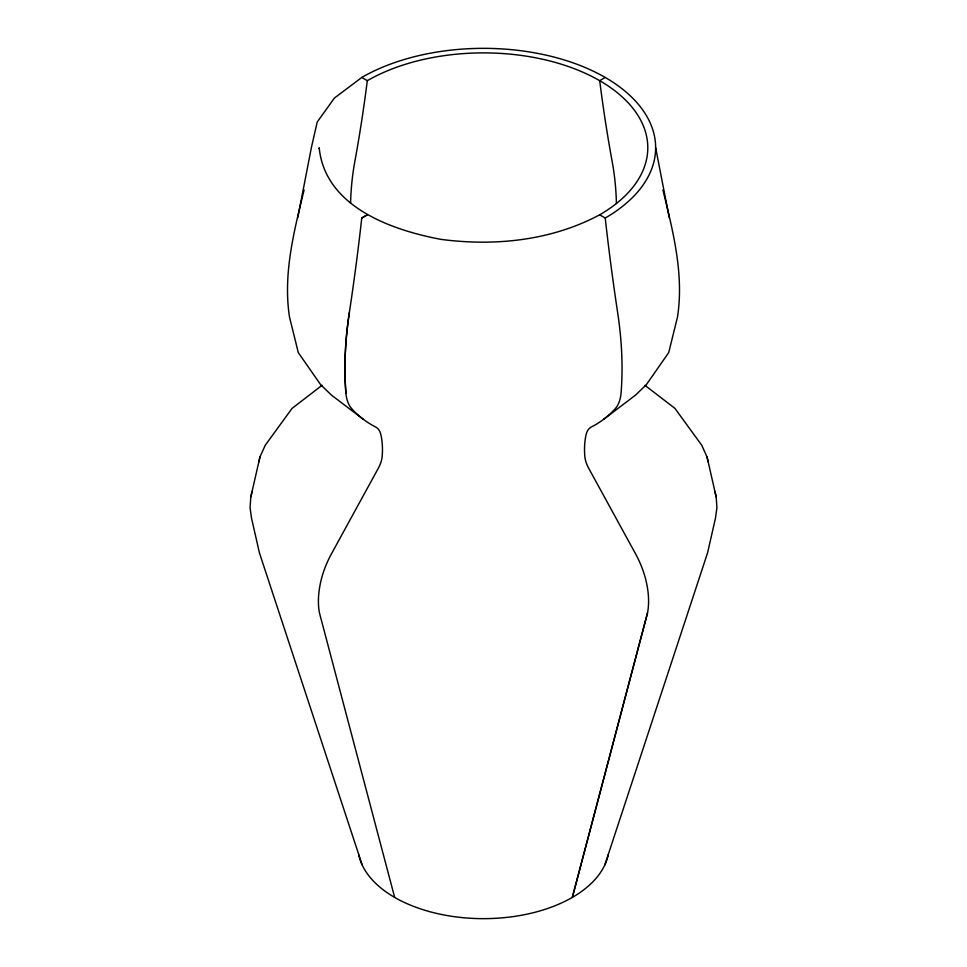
<?xml version="1.0" encoding="UTF-8"?>
<svg xmlns="http://www.w3.org/2000/svg" width="967" height="967" viewBox="0 0 967 967"><rect width="100%" height="100%" fill="white"/><g stroke="black" fill="none" stroke-linecap="round" stroke-linejoin="round"><path stroke-width="1.45" d="M322.084 385.301L292.082 408.376L265.236 445.267L259.954 457.004L250.84 496.881L250.066 507.615L251.553 518.3L259.458 552.967L362.154 864.885M297.763 217.708L311.35 147.746L317.224 122.023L334.413 98.054L361.779 77.469L367.327 80.672L367.206 81.494A2047.659 1182.218 60 0 1 354.768 161.888A340.191 196.41 60 0 0 350.562 203.445M319.037 148.64L319.195 147.746C324.96 206.575 391.164 230.013 440.976 239.369C494.79 246.464 551.299 240.662 599.673 214.819L605.233 218.022A2041.675 1178.761 60 0 0 617.647 312.559A347.902 200.87 60 0 1 621.08 392.953A50.211 28.986 60 0 1 614.807 409.222A245.944 141.992 60 0 1 591.429 426.943A25.831 14.916 60 0 0 586.183 434.34A84.854 48.991 60 0 0 584.781 456.122A20.21 11.664 60 0 0 588.456 467.823L635.488 553.716A68.028 39.272 60 0 1 645.883 580.152A76.804 44.349 60 0 1 647.515 612.993L572.331 897.4L647.515 612.993M304.085 189.943C294.004 231.331 282.884 274.157 289.508 317.067L298.295 352.604L320.645 384.697L331.451 395.116L363.181 419.182M250.84 496.881L252.061 491.587M258.769 462.105L259.954 457.004M604.846 864.885L707.542 552.955L715.447 518.3L716.934 507.602L716.16 496.869L707.046 456.992L701.764 445.267L674.918 408.364L644.916 385.301M603.819 419.182L635.549 395.104L646.355 384.685L668.705 352.592L677.492 317.055C684.116 274.157 672.996 231.318 662.915 189.943M361.779 218.034L367.327 214.819L361.755 218.022A2041.675 1178.761 -60 0 1 349.353 312.571A347.902 200.87 -60 0 0 345.908 392.953A50.211 28.986 -60 0 0 352.193 409.234A245.944 141.992 -60 0 0 375.571 426.943A25.831 14.916 -60 0 1 380.793 434.34A84.854 48.991 -60 0 1 382.207 456.122A20.21 11.664 -60 0 1 378.544 467.835L331.512 553.728A68.028 39.272 -60 0 0 321.117 580.164A76.804 44.349 -60 0 0 319.473 612.993L394.669 897.4M605.221 218.022A172.15 99.396 0 0 0 605.221 77.457L599.673 80.672A164.305 94.863 0 0 0 367.327 80.672M707.046 456.992L708.231 462.105M714.939 491.574L716.16 496.869M669.237 217.696L655.65 147.733M608.207 854.852A125.637 72.537 0 0 1 483.488 918.65A125.637 72.537 0 0 1 358.769 854.852M599.673 214.819A164.305 94.863 0 0 0 599.673 80.672L599.794 81.494A2047.659 1182.218 -60 0 0 612.232 161.888A340.191 196.41 -60 0 1 616.438 203.445M361.755 77.457A172.15 99.396 0 0 1 605.221 77.457M345.92 392.965A347.902 200.87 -60 0 1 349.353 312.571"/></g></svg>
